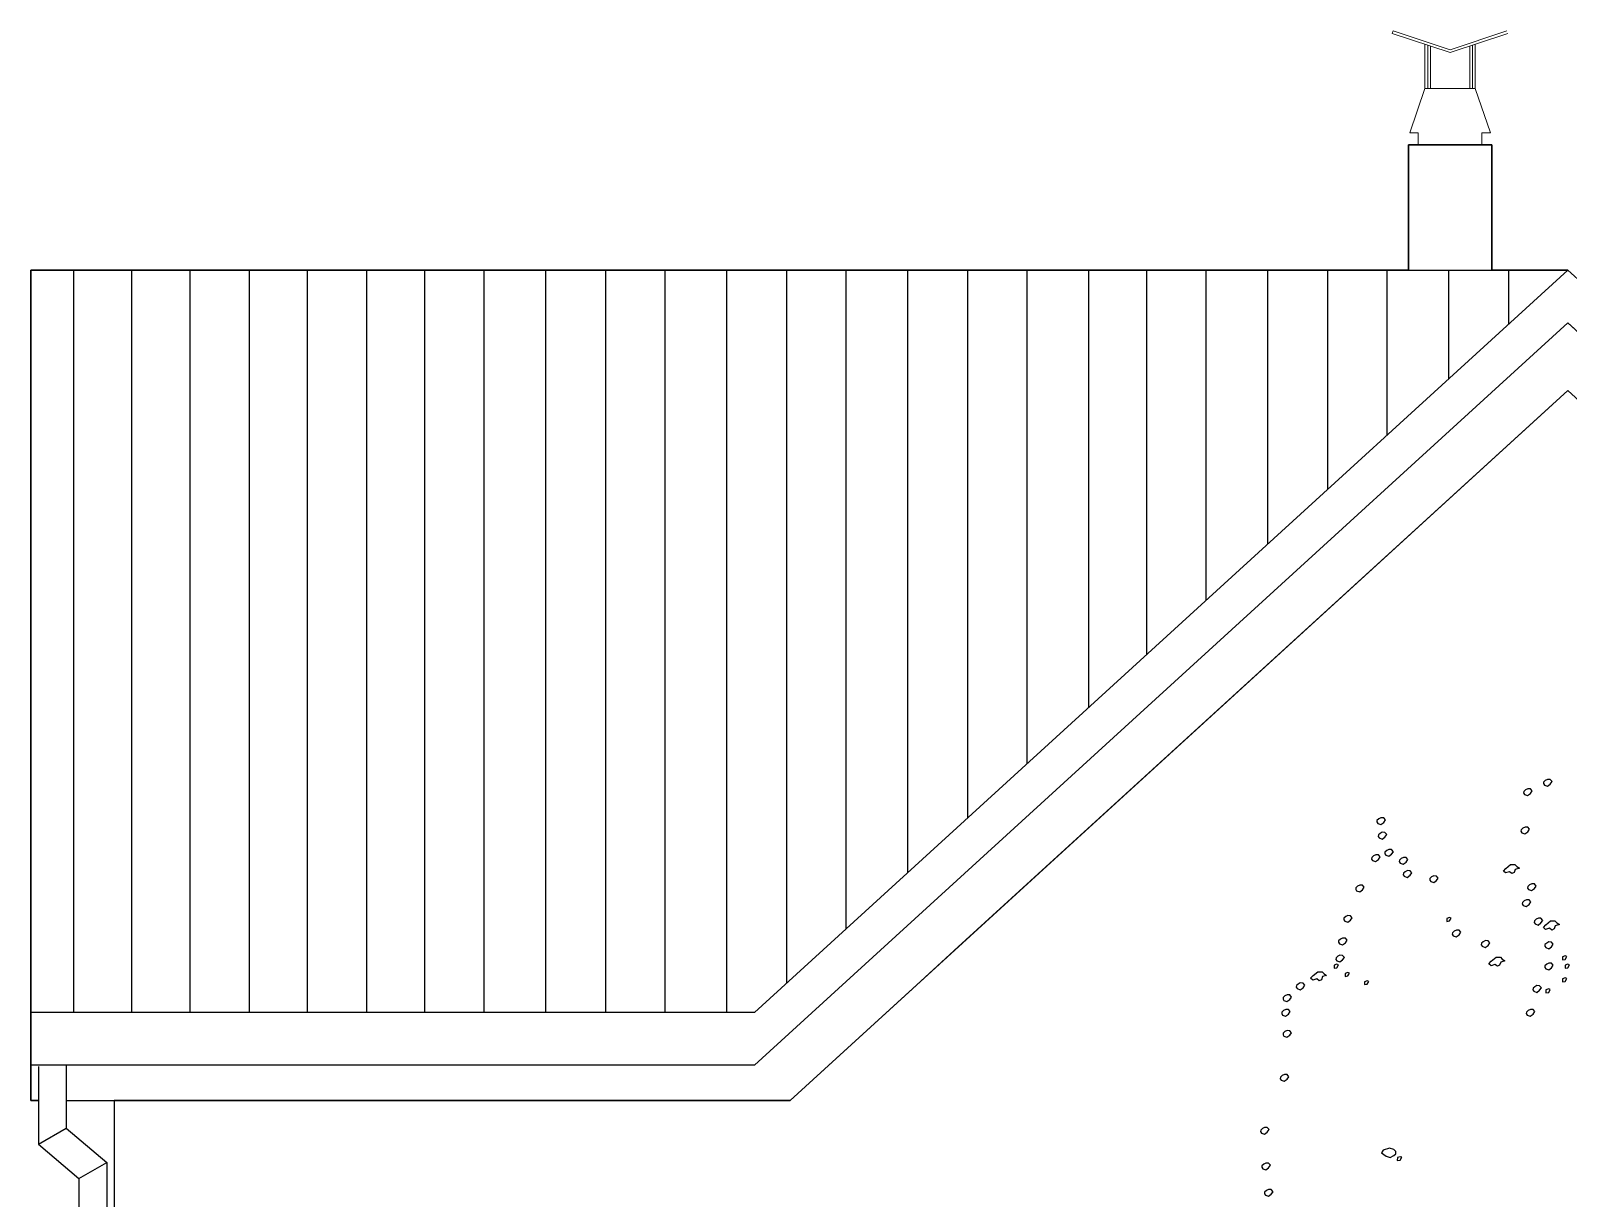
# Model space of a CAD drawing. Header units: millimetres. Extents: x 462666 to 1244237, y 2328025 to 3795663.
# Drawn here: x 1155237 to 1160762, y 2846104 to 2850298 of the extents above; entities that cross this region are included whole.
import ezdxf

# ---------------------------------------------------------------- set-up
doc = ezdxf.new("R2010")
doc.units = ezdxf.units.MM
for name, color, linetype in [('arbre', 250, 'Continuous'), ('MUR-POH', 64, 'Continuous'), ('MUR_REZ', 3, 'Continuous'), ('PLE_REZ', 200, 'Continuous'), ('PLO_LIN', 6, 'Continuous')]:
    doc.layers.add(name, color=color, linetype=linetype)
doc.layers.add('zariadenie_INTERIER_hr_0_15', color=8, linetype='Continuous', lineweight=15)

# ---------------------------------------------------------------- blocks, each defined once
blk = doc.blocks.new('arbre3')
at = {"layer": 'arbre', "color": 252}
for points in [[(253.368, 36.974), (253.41, 36.959), (253.449, 36.987), (253.473, 37.022), (253.449, 37.05), (253.412, 37.052), (253.381, 37.037), (253.357, 37.015), (253.355, 36.994)], [(253.096, 36.847), (253.137, 36.832), (253.176, 36.86), (253.2, 36.895), (253.176, 36.923), (253.139, 36.925), (253.109, 36.91), (253.085, 36.888), (253.083, 36.866)], [(251.078, 36.447), (251.12, 36.432), (251.159, 36.46), (251.183, 36.495), (251.159, 36.523), (251.122, 36.525), (251.091, 36.51), (251.067, 36.489), (251.065, 36.467)], [(253.059, 36.32), (253.101, 36.305), (253.14, 36.333), (253.164, 36.368), (253.14, 36.396), (253.103, 36.398), (253.072, 36.383), (253.048, 36.361), (253.046, 36.34)], [(251.096, 36.247), (251.138, 36.232), (251.177, 36.26), (251.201, 36.295), (251.177, 36.323), (251.14, 36.326), (251.109, 36.31), (251.086, 36.289), (251.083, 36.267)], [(251.006, 35.939), (251.047, 35.923), (251.086, 35.952), (251.11, 35.986), (251.086, 36.015), (251.049, 36.017), (251.019, 36.002), (250.995, 35.98), (250.992, 35.958)], [(251.187, 36.011), (251.229, 35.996), (251.268, 36.024), (251.292, 36.059), (251.268, 36.087), (251.231, 36.089), (251.2, 36.074), (251.176, 36.053), (251.174, 36.031)], [(251.387, 35.902), (251.429, 35.887), (251.468, 35.915), (251.492, 35.95), (251.468, 35.978), (251.431, 35.98), (251.4, 35.965), (251.376, 35.944), (251.374, 35.922)], [(251.442, 35.721), (251.483, 35.705), (251.522, 35.734), (251.546, 35.768), (251.522, 35.797), (251.485, 35.799), (251.455, 35.784), (251.431, 35.762), (251.429, 35.74)], [(251.805, 35.648), (251.847, 35.633), (251.886, 35.661), (251.91, 35.696), (251.886, 35.724), (251.849, 35.726), (251.818, 35.711), (251.794, 35.689), (251.792, 35.667)], [(252.837, 35.829), (252.903, 35.881), (252.963, 35.883), (252.989, 35.855), (253.024, 35.833), (252.968, 35.816), (252.953, 35.772), (252.922, 35.757), (252.887, 35.783), (252.835, 35.766), (252.805, 35.792)], [(250.787, 35.521), (250.829, 35.505), (250.868, 35.534), (250.892, 35.569), (250.868, 35.597), (250.831, 35.599), (250.8, 35.584), (250.777, 35.562), (250.774, 35.54)], [(253.15, 35.539), (253.191, 35.524), (253.231, 35.552), (253.255, 35.587), (253.231, 35.615), (253.194, 35.617), (253.163, 35.602), (253.139, 35.58), (253.137, 35.558)], [(253.077, 35.321), (253.119, 35.306), (253.158, 35.334), (253.182, 35.369), (253.158, 35.397), (253.121, 35.399), (253.091, 35.384), (253.067, 35.362), (253.064, 35.34)], [(250.624, 35.103), (250.665, 35.088), (250.704, 35.116), (250.728, 35.151), (250.704, 35.179), (250.667, 35.181), (250.637, 35.166), (250.613, 35.144), (250.611, 35.122)], [(252.027, 35.1), (252.066, 35.107), (252.088, 35.146), (252.066, 35.154), (252.029, 35.141)], [(253.241, 35.067), (253.282, 35.051), (253.321, 35.08), (253.345, 35.114), (253.321, 35.143), (253.285, 35.145), (253.254, 35.13), (253.23, 35.108), (253.228, 35.086)], [(253.387, 35.054), (253.453, 35.106), (253.513, 35.108), (253.539, 35.08), (253.574, 35.059), (253.518, 35.041), (253.503, 34.998), (253.472, 34.982), (253.437, 35.009), (253.385, 34.991), (253.355, 35.017)], [(252.114, 34.903), (252.156, 34.888), (252.195, 34.916), (252.219, 34.951), (252.195, 34.979), (252.158, 34.981), (252.127, 34.966), (252.103, 34.944), (252.101, 34.923)], [(250.551, 34.794), (250.592, 34.779), (250.632, 34.807), (250.655, 34.842), (250.632, 34.87), (250.595, 34.872), (250.564, 34.857), (250.54, 34.835), (250.538, 34.814)], [(252.514, 34.758), (252.555, 34.742), (252.594, 34.771), (252.618, 34.805), (252.594, 34.834), (252.558, 34.836), (252.527, 34.821), (252.503, 34.799), (252.501, 34.777)], [(253.386, 34.74), (253.428, 34.724), (253.467, 34.753), (253.491, 34.787), (253.467, 34.816), (253.43, 34.818), (253.4, 34.803), (253.376, 34.781), (253.373, 34.759)], [(250.477, 34.458), (250.516, 34.464), (250.538, 34.503), (250.516, 34.512), (250.479, 34.499)], [(250.515, 34.558), (250.556, 34.543), (250.595, 34.571), (250.619, 34.606), (250.595, 34.634), (250.558, 34.636), (250.528, 34.621), (250.504, 34.599), (250.502, 34.577)], [(252.637, 34.554), (252.703, 34.607), (252.763, 34.609), (252.79, 34.58), (252.824, 34.559), (252.768, 34.541), (252.753, 34.498), (252.722, 34.483), (252.687, 34.509), (252.635, 34.491), (252.605, 34.517)], [(253.386, 34.449), (253.428, 34.434), (253.467, 34.462), (253.491, 34.497), (253.467, 34.525), (253.43, 34.527), (253.4, 34.512), (253.376, 34.49), (253.373, 34.468)], [(253.615, 34.571), (253.654, 34.577), (253.676, 34.617), (253.654, 34.625), (253.617, 34.612)], [(253.653, 34.458), (253.692, 34.464), (253.714, 34.503), (253.692, 34.512), (253.655, 34.499)], [(249.97, 34.176), (250.011, 34.161), (250.05, 34.189), (250.074, 34.224), (250.05, 34.252), (250.013, 34.255), (249.983, 34.239), (249.959, 34.218), (249.957, 34.196)], [(250.188, 34.355), (250.253, 34.407), (250.314, 34.409), (250.34, 34.381), (250.374, 34.359), (250.318, 34.341), (250.303, 34.298), (250.272, 34.283), (250.238, 34.309), (250.185, 34.291), (250.155, 34.318)], [(250.628, 34.344), (250.667, 34.351), (250.689, 34.39), (250.667, 34.399), (250.63, 34.385)], [(250.893, 34.231), (250.932, 34.237), (250.954, 34.276), (250.932, 34.285), (250.895, 34.272)], [(253.615, 34.269), (253.654, 34.275), (253.676, 34.314), (253.654, 34.323), (253.617, 34.31)], [(249.788, 34.013), (249.829, 33.998), (249.868, 34.026), (249.892, 34.061), (249.868, 34.089), (249.831, 34.091), (249.801, 34.076), (249.777, 34.054), (249.775, 34.032)], [(253.223, 34.14), (253.264, 34.125), (253.303, 34.153), (253.327, 34.188), (253.303, 34.216), (253.266, 34.218), (253.236, 34.203), (253.212, 34.181), (253.21, 34.16)], [(253.388, 34.117), (253.427, 34.124), (253.449, 34.163), (253.427, 34.172), (253.39, 34.159)], [(249.77, 33.813), (249.811, 33.798), (249.85, 33.826), (249.874, 33.861), (249.85, 33.889), (249.813, 33.891), (249.783, 33.876), (249.759, 33.854), (249.757, 33.833)], [(253.132, 33.813), (253.173, 33.798), (253.212, 33.826), (253.236, 33.861), (253.212, 33.889), (253.175, 33.891), (253.145, 33.876), (253.121, 33.854), (253.119, 33.833)], [(249.788, 33.522), (249.829, 33.507), (249.868, 33.535), (249.892, 33.57), (249.868, 33.598), (249.831, 33.6), (249.801, 33.585), (249.777, 33.564), (249.775, 33.542)], [(249.751, 32.918), (249.793, 32.903), (249.832, 32.931), (249.856, 32.966), (249.832, 32.994), (249.795, 32.996), (249.764, 32.981), (249.741, 32.959), (249.738, 32.937)], [(249.479, 32.191), (249.52, 32.176), (249.559, 32.204), (249.583, 32.239), (249.559, 32.267), (249.522, 32.269), (249.492, 32.254), (249.468, 32.232), (249.466, 32.211)], [(251.195, 31.872), (251.25, 31.855), (251.3, 31.883), (251.326, 31.907), (251.326, 31.938), (251.298, 31.966), (251.241, 31.985), (251.152, 31.957), (251.13, 31.918)], [(249.497, 31.701), (249.538, 31.685), (249.577, 31.714), (249.601, 31.748), (249.577, 31.777), (249.54, 31.779), (249.51, 31.764), (249.486, 31.742), (249.484, 31.72)], [(251.346, 31.812), (251.386, 31.818), (251.407, 31.858), (251.386, 31.866), (251.349, 31.853)], [(249.533, 31.337), (249.575, 31.322), (249.614, 31.35), (249.638, 31.385), (249.614, 31.413), (249.577, 31.415), (249.546, 31.4), (249.522, 31.379), (249.52, 31.357)]]:
    blk.add_lwpolyline(points, close=True, dxfattribs=at)

msp = doc.modelspace()

# ---------------------------------------------------------------- linework, layer by layer
at = {"layer": 'MUR-POH', "color": 1, "flags": 128}
msp.add_lwpolyline([(1160487.2, 2849438.5), (1160487.2, 2849888.5), (1160187.2, 2849888.5), (1160187.2, 2849438.5)], dxfattribs=at)
at = {"layer": 'MUR-POH', "color": 252}
for points in [[(1155391.4, 2849438.5), (1155391.4, 2846771.3)], [(1155599.9, 2849438.5), (1155599.9, 2846771.3)], [(1155808.5, 2849438.5), (1155808.5, 2846771.3)], [(1156021.7, 2849438.5), (1156021.7, 2846771.3)], [(1156230.3, 2849438.5), (1156230.3, 2846771.3)], [(1156443.6, 2849438.5), (1156443.6, 2846771.3)], [(1156652.1, 2849438.5), (1156652.1, 2846771.3)], [(1156865.4, 2849438.5), (1156865.4, 2846771.3)], [(1157086.6, 2849438.5), (1157086.6, 2846771.3)], [(1157302.6, 2849438.5), (1157302.6, 2846771.3)], [(1157515.9, 2849438.5), (1157515.9, 2846771.3)], [(1158387.6, 2849438.5), (1158387.6, 2847273.4)], [(1158603.6, 2849438.5), (1158603.6, 2847470.5)], [(1158816.9, 2849438.5), (1158816.9, 2847665.1)], [(1159038.1, 2849438.5), (1159038.1, 2847866.9)], [(1159246.7, 2849438.5), (1159246.7, 2848057.2)], [(1159460, 2849438.5), (1159460, 2848251.8)], [(1159681.1, 2849438.5), (1159681.1, 2848453.6)], [(1159897.2, 2849438.5), (1159897.2, 2848650.7)], [(1160110.5, 2849438.5), (1160110.5, 2848845.3)], [(1160331.6, 2849438.5), (1160331.6, 2849047.1)], [(1160547.7, 2849438.5), (1160547.7, 2849244.2)]]:
    msp.add_lwpolyline(points, dxfattribs=at)
at = {"layer": 'MUR-POH', "color": 1}
for points in [[(1155537.2, 2846455.3), (1155537.2, 2843523.1)], [(1155537.4, 2846455.3), (1155537.4, 2843523.1)]]:
    msp.add_lwpolyline(points, dxfattribs=at)
at = {"layer": 'MUR_REZ'}
msp.add_line((1160760.7, 2849438.5), (1163667.7, 2846786.2), dxfattribs=at)
at = {"layer": 'MUR_REZ', "flags": 128}
for points in [[(1160187.2, 2849438.5), (1160187.2, 2849888.5), (1160487.2, 2849888.5), (1160487.2, 2849438.5)], [(1155265, 2846455.3), (1155237.4, 2846455.3), (1155237.4, 2849438.5), (1160760.7, 2849438.5)], [(1160760.7, 2849438.5), (1157837.3, 2846771.3), (1155237.4, 2846771.3)], [(1160187.2, 2849438.5), (1155237.4, 2849438.5), (1155237.4, 2846455.3), (1155265, 2846455.3)], [(1160760.7, 2849438.5), (1160487.2, 2849438.5)], [(1163667.7, 2846455.3), (1163555.6, 2846455.3), (1160760.7, 2849005.3), (1157965.8, 2846455.3), (1155537.4, 2846455.3)], [(1158569.9, 2847006.6), (1160760.7, 2849005.3)], [(1160636, 2848891.6), (1160760.7, 2849005.3), (1160885.4, 2848891.6)], [(1158569.9, 2847006.6), (1160636, 2848891.6)], [(1160636, 2848891.6), (1158569.9, 2847006.6)], [(1158405.5, 2846856.6), (1158569.9, 2847006.6)], [(1155365, 2846455.3), (1157965.8, 2846455.3), (1158405.5, 2846856.6)], [(1155365, 2846455.3), (1155537.4, 2846455.3), (1155537.4, 2843523.1)]]:
    msp.add_lwpolyline(points, dxfattribs=at)
at = {"layer": 'PLE_REZ', "linetype": 'Continuous'}
for p, q in [((1155265, 2846577.4), (1155265, 2846297.6)), ((1155365, 2846581.8), (1155365, 2846355.3)), ((1155265, 2846297.6), (1155365, 2846355.3)), ((1155365, 2846355.3), (1155510.4, 2846232.1)), ((1155265, 2846297.6), (1155410.4, 2846174.3)), ((1155410.4, 2846174.3), (1155510.4, 2846232.1)), ((1155510.4, 2846232.1), (1155510.4, 2843523.1)), ((1155410.4, 2846174.3), (1155410.4, 2843523.1))]:
    msp.add_line(p, q, dxfattribs=at)
at = {"layer": 'PLO_LIN', "color": 252}
msp.add_line((1160760.7, 2849249), (1163667.7, 2846596.7), dxfattribs=at)
for points in [[(1157737.1, 2849438.5), (1157737.1, 2846771.3)], [(1157953.1, 2849438.5), (1157953.1, 2846877)], [(1158166.4, 2849438.5), (1158166.4, 2847071.6)], [(1163667.7, 2846596.7), (1160760.7, 2849249), (1157837.3, 2846581.8)], [(1157837.3, 2846581.8), (1155237.4, 2846581.8)]]:
    msp.add_lwpolyline(points, dxfattribs=at)
at = {"layer": 'zariadenie_INTERIER_hr_0_15'}
for points in [[(1160132.9, 2850298.2), (1160129.7, 2850288.8)], [(1160129.7, 2850288.8), (1160337.2, 2850219.6), (1160544.8, 2850288.8)], [(1160132.9, 2850298.2), (1160337.2, 2850230.1), (1160541.6, 2850298.2)], [(1160246.9, 2850090.5), (1160246.9, 2850249.7)], [(1160256.9, 2850090.5), (1160256.9, 2850246.4)], [(1160266.9, 2850090.5), (1160266.9, 2850243)], [(1160407.6, 2850090.5), (1160407.6, 2850243)], [(1160417.6, 2850090.5), (1160417.6, 2850246.4)], [(1160427.6, 2850090.5), (1160427.6, 2850249.7)], [(1160223.1, 2849888.5), (1160223.1, 2849931.5), (1160192.6, 2849931.5), (1160246.9, 2850090.5)], [(1160223.1, 2849888.5), (1160223.1, 2849931.5), (1160192.6, 2849931.5), (1160246.9, 2850090.5)], [(1160246.9, 2850090.5), (1160427.6, 2850090.5)], [(1160246.9, 2850090.5), (1160427.6, 2850090.5)], [(1160451.4, 2849888.5), (1160451.4, 2849931.5), (1160481.9, 2849931.5), (1160427.6, 2850090.5)], [(1160451.4, 2849888.5), (1160451.4, 2849931.5), (1160481.9, 2849931.5), (1160427.6, 2850090.5)]]:
    msp.add_lwpolyline(points, dxfattribs=at)

# ---------------------------------------------------------------- block references
at = {"layer": 'MUR-POH', "color": 252, "xscale": 261.3775937935833, "yscale": 261.3775937935833, "zscale": 261.3775937935833}
msp.add_blockref('arbre3', (1094451.3, 2837923.8), dxfattribs=at)

doc.saveas('drawing.dxf')
